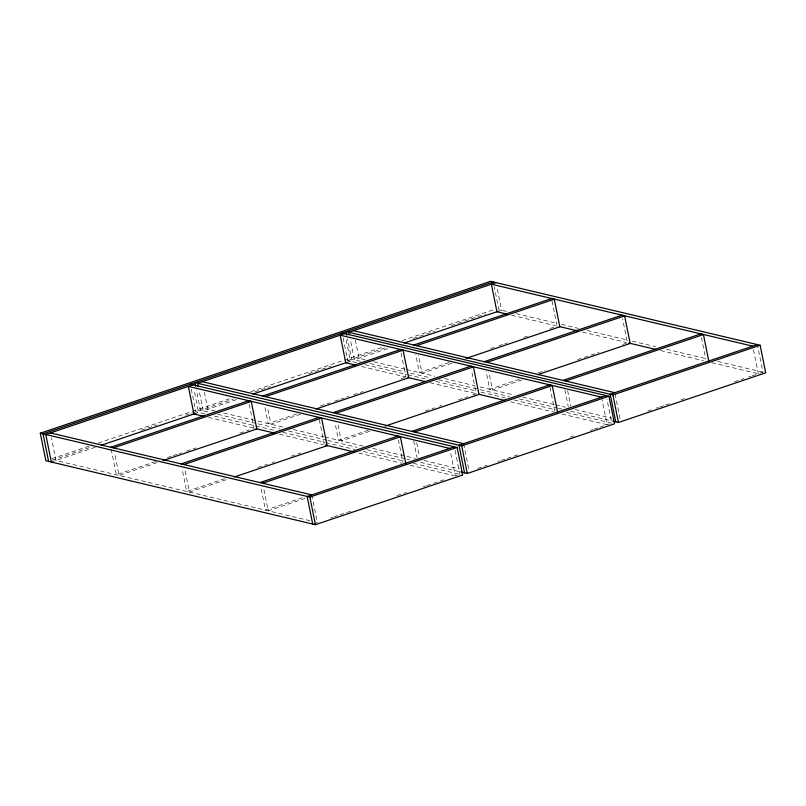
<?xml version="1.0" encoding="UTF-8"?>
<svg xmlns="http://www.w3.org/2000/svg" width="806" height="806" viewBox="0 0 806 806"><rect width="100%" height="100%" fill="white"/><g stroke="black" fill="none" stroke-linecap="round" stroke-linejoin="round"><path stroke-width="0.6" stroke-dasharray="4.03 3.02" d="M51.816 458.745L88.741 446.292M98.272 443.078L191.183 411.735M192.372 411.332L231.685 398.073M250.737 391.645L382.961 347.054M402.023 340.626L494.934 309.292M52.158 460.206L90.292 447.34M141.221 430.162L156.999 424.843M185.582 415.201L190.347 413.589M191.536 413.196L233.69 398.97M254.676 391.897L270.504 386.558M308.497 373.742L330.903 366.186M347.588 360.564L386.064 347.588M413.095 338.46L434.746 331.165M451.219 325.604L485.806 313.937M51.342 462.05L95.279 447.239M193.924 413.962L198.578 412.39L193.984 389.62M236.43 399.625L203.183 410.838L199.082 390.467M346.933 362.357L350.419 361.179L345.834 338.409M387.615 348.635L354.368 359.849L350.257 339.477M498.118 311.368L501.604 310.189L497.01 287.42M155.518 461.576L116.336 474.794L111.016 448.428M167.386 457.566L172.141 455.964M173.33 455.571L178.076 453.969M179.264 453.566L181.642 452.76M186.388 451.159L195.888 447.955M239.815 433.144L249.316 429.941M296.679 413.962L268.176 423.573L264.559 405.599M320.425 405.952L329.916 402.748M334.671 401.146L339.417 399.544M340.606 399.151L345.351 397.549M346.54 397.146L348.917 396.34M353.663 394.739L363.163 391.535M401.156 378.719L404.723 377.52M449.043 362.569L419.362 372.584L415.735 354.61M490.602 348.555L494.159 347.356M498.914 345.754L503.659 344.152M504.848 343.749L507.226 342.953M523.85 337.341L527.406 336.142M549.964 328.536L557.087 326.128M157.069 462.624L119.076 475.439L114.482 452.67M300.608 414.213L270.917 424.228L267.542 407.453M451.783 363.224L422.102 373.238L418.475 355.255M224.673 478.653L186.67 491.469L182.085 468.699M257.91 467.44L267.411 464.236M272.156 462.634L274.534 461.838M291.157 456.226L300.658 453.022M368.201 430.243L338.52 440.257L335.135 423.482M425.195 411.02L434.686 407.816M439.441 406.214L441.819 405.418M458.433 399.806L467.933 396.602M472.689 395L476.245 393.802L471.409 369.833M519.386 379.253L489.705 389.268L486.078 371.284M538.378 372.846L545.501 370.438M577.559 359.627L598.939 352.424M622.675 344.414L627.431 342.812L622.595 318.844M226.224 479.701L189.42 492.123L184.826 469.354M369.752 431.291L341.26 440.902L337.875 424.127M522.127 379.898L492.446 389.913L488.819 371.939M302.29 497.745L265.486 510.158L260.65 486.189M305.031 498.39L268.227 510.813L263.633 488.043M313.856 523.638L319.821 521.623M330.5 518.016L332.878 517.22M334.067 516.817L338.812 515.215M340.001 514.812L353.068 510.41M396.995 495.589L406.496 492.385M423.12 486.784L425.497 485.978M426.686 485.585L445.678 479.167M457.607 475.147L455.279 475.933L450.201 450.766M477.595 468.407L487.096 465.203M497.786 461.596L500.163 460.8M501.352 460.397L506.097 458.795M507.286 458.392L520.344 453.99M570.215 437.164L573.781 435.965M590.405 430.364L592.773 429.558M593.962 429.155L598.717 427.553M599.906 427.16L609.447 423.936M647.782 411.01L651.339 409.811M656.094 408.199L658.472 407.403M659.651 407L664.406 405.398M665.595 404.995L670.34 403.393M681.03 399.796L684.586 398.587M734.457 381.772L743.958 378.568M748.714 376.966L751.081 376.16M752.27 375.767L757.025 374.165M711.889 362.73L758.305 373.732L762.96 372.16L757.398 344.595M506.49 311.348L498.864 309.534L494.269 286.765M516.263 313.665L556.563 323.216M561.45 324.375L578.547 328.435M587.09 330.46L627.4 340.011M632.277 341.17L655.49 346.671M666.481 349.28L706.781 358.841M717.773 361.441L762.96 372.16M511.609 315.237L555.566 325.654M582.436 332.032L626.403 342.449M660.598 350.56L703.346 360.695M365.128 359.728L359.023 358.277L355.396 340.303M373.682 361.753L405.428 369.279M406.657 369.571L434.746 376.231M444.509 378.548L475.046 385.792M479.933 386.951L514.127 395.051M522.671 397.086L554.427 404.612M555.646 404.904L565.419 407.221M575.192 409.539L611.825 418.223M360.473 361.3L351.628 359.194L347.517 338.822M370.246 363.607L405.66 372.009M410.546 373.168L430.092 377.802M438.635 379.828L478.935 389.389M480.164 389.671L509.473 396.623M519.245 398.94L557.097 407.917M558.316 408.209L561.983 409.075M570.537 411.11L613.275 421.246M356.534 362.629L347.678 360.524L343.094 337.754M365.078 364.655L406.597 374.498M407.826 374.79L427.361 379.425M435.915 381.45L476.215 391.011M481.101 392.169L505.523 397.952M514.077 399.988L555.596 409.831M566.588 412.44L611.774 423.15L606.938 399.182M361.642 366.508L405.609 376.936M430.031 382.729L476.447 393.731M510.641 401.841L553.379 411.977M561.933 414.002L607.12 424.722L602.042 399.554M215.172 411.01L207.837 409.267L204.462 392.492M223.715 413.035L283.561 427.22M293.334 429.538L323.861 436.781M325.08 437.074L364.161 446.333M372.715 448.368L415.463 458.503M424.006 460.528L459.42 468.921M208.069 411.997L200.442 410.183L196.332 389.812M217.842 414.314L256.923 423.583M258.142 423.865L280.125 429.084M288.679 431.109L326.531 440.086M327.76 440.378L357.068 447.33M366.841 449.647L405.922 458.916M407.141 459.198L409.579 459.783M420.571 462.382L460.871 471.943M204.684 413.841L195.838 411.745L191.244 388.976M214.456 416.158L254.756 425.709M255.976 426.001L274.302 430.344M282.846 432.379L324.375 442.222M325.594 442.514L354.902 449.456M363.446 451.491L403.756 461.042M413.518 463.359L462.674 475.016M208.573 417.437L253.769 428.157M279.41 434.233L323.377 444.66M358.791 453.063L401.539 463.198M410.083 465.223L454.05 475.651M310.028 520.716L55.997 460.478L51.403 437.718M753.469 349.764L758.305 373.732M701.411 337.533L705.754 359.103M615.059 393.882L620.378 420.248M552.019 300.96L556.845 324.929M567.636 390.628L570.769 406.204M564.885 389.973L568.27 406.758M549.984 387.323L554.82 411.292M463.641 443.683L468.951 470.039M455.098 450.403L459.934 474.361M401.076 353.159L405.912 377.117M416.692 442.816L419.352 455.995M413.71 440.963L417.085 457.748M398.386 439.733L402.97 462.503M319.327 419.845L324.163 443.814M311.791 494.894L317.352 522.459M249.235 404.37L254.061 428.339"/><path stroke-width="1.21" d="M190.276 384.18L457.113 447.451L462.674 475.016L315.438 524.676L45.861 460.75L40.3 433.195L490.562 281.324L760.139 345.25L765.7 372.805L618.464 422.475L613.275 421.246M493.302 281.969L43.04 433.84L48.602 461.405M193.017 384.835L45.781 434.494L51.342 462.05M344.867 333.613L197.631 383.273L198.357 386.87M496.053 282.624L348.807 332.284L349.29 334.681M101.213 445.234L195.012 413.599M253.054 394.013L346.862 362.378M404.239 343.024L498.048 311.388M110.775 447.229L248.51 400.773L251.25 401.428L256.802 428.983L163.003 460.619M262.625 396.008L400.35 349.562L403.091 350.207L408.652 377.772L316.043 409.005M413.8 345.018L551.536 298.573L554.276 299.217L559.838 326.783L466.039 358.418M113.515 447.874L251.25 401.428M265.365 396.663L403.091 350.207M416.551 345.673L554.276 299.217M181.118 463.903L318.844 417.458L321.584 418.102L327.145 445.668L234.536 476.9M332.959 412.692L470.694 366.236L473.434 366.891L478.986 394.446L385.187 426.092M484.144 361.703L621.869 315.247L624.61 315.902L630.171 343.457L537.562 374.699M183.859 464.558L321.584 418.102M335.699 413.347L473.434 366.891M486.884 362.347L624.61 315.902M259.925 482.593L397.66 436.137L400.401 436.792L405.952 464.357M411.775 431.381L549.501 384.925L552.241 385.58L557.561 411.937M562.951 380.392L700.686 333.936L703.426 334.581L708.746 360.947M262.675 483.247L400.401 436.792M414.516 432.026L552.241 385.58M565.701 381.036L703.426 334.581M454.372 446.806L307.136 496.466L312.698 524.031M606.223 395.585L458.977 445.244L464.538 472.81M757.398 344.595L610.162 394.255L615.724 421.82M40.3 433.195L309.877 497.111L457.113 447.451M195.606 386.225L194.891 382.628L461.727 445.899L608.963 396.24L614.515 423.805L467.279 473.465L460.871 471.943M346.792 335.225L346.066 331.639L612.903 394.91L760.139 345.25M752.744 346.167L491.388 284.196L496.949 311.761L506.722 314.078M559.233 326.531L577.549 330.873M628.851 343.034L655.711 349.401M353.471 330.712L614.817 392.683M342.127 332.969L608.963 396.24M601.558 397.156L340.213 335.185L345.764 362.75L355.537 365.068M408.048 377.52L425.145 381.57M478.885 394.315L504.536 400.401M202.286 381.701L463.641 443.683M449.718 448.378L188.362 386.396L193.924 413.962L203.696 416.279M256.207 428.732L275.743 433.366M325.815 445.234L353.905 451.904M325.312 445.234L327.145 445.668M50.435 432.923L311.791 494.894M612.903 394.91L618.464 422.475M461.727 445.899L467.279 473.465M309.877 497.111L315.438 524.676"/></g></svg>
